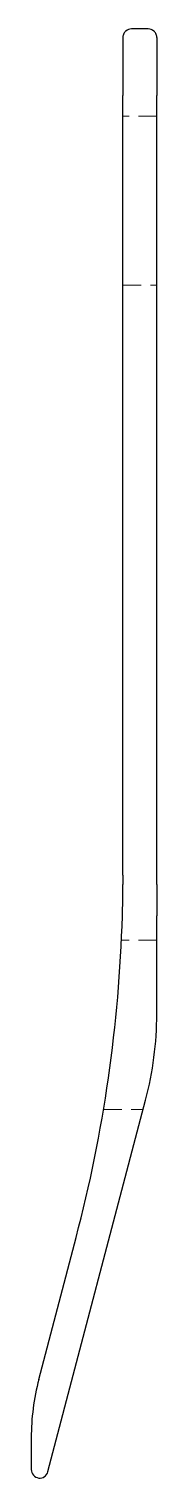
# Model space of a CAD drawing. Header units: millimetres. Extents: x 74 to 227, y 7 to 162.
# Drawn here: x 218.7 to 227.3, y 7 to 107 of the extents above.
import ezdxf

# ---------------------------------------------------------------- set-up
doc = ezdxf.new("R2010")
doc.units = ezdxf.units.MM
doc.linetypes.add('HIDDEN', pattern=[1.905, 1.27, -0.635])

msp = doc.modelspace()

# ---------------------------------------------------------------- linework, layer by layer
at = {"color": 7, "linetype": 'Continuous', "lineweight": 25}
for p, q in [((225, 106.42), (225, 102.41)), ((226.75, 107), (225.59, 107)), ((227.34, 106.42), (227.34, 102.41)), ((225, 50.13), (225, 102.41)), ((227.34, 50.13), (227.34, 102.41)), ((225, 48.6), (225, 50.13)), ((227.34, 47.96), (227.34, 50.13)), ((227.34, 47.96), (227.34, 45.79)), ((227.34, 39.03), (227.34, 45.79)), ((219.81, 7.44), (226.57, 33.08)), ((219.18, 13.81), (221.76, 23.6)), ((218.66, 9.77), (218.66, 7.58))]:
    msp.add_line(p, q, dxfattribs=at)
at = {"color": 7, "linetype": 'HIDDEN', "lineweight": 18}
for p, q in [((227.34, 100.99), (225, 100.99)), ((225, 89.31), (227.34, 89.31)), ((227.34, 44.12), (224.9, 44.12)), ((223.66, 32.44), (226.4, 32.44))]:
    msp.add_line(p, q, dxfattribs=at)
at = {"color": 7, "linetype": 'Continuous', "lineweight": 25}
for centre, radius, start, end in [((126.89, 48.6), 98.11, 345.2391, 358.3605), ((203.98, 39.03), 23.36, 345.2391, 0), ((234.51, 9.77), 15.85, 165.2391, 180), ((219.25, 7.58), 0.584, 180, 345.2391)]:
    msp.add_arc(centre, radius, start, end, dxfattribs=at)
for points, knots in [([(225.59, 107), (225.45, 107), (225.32, 106.95), (225.15, 106.81), (225.1, 106.75), (225.03, 106.61), (225, 106.52), (225, 106.42)], [0, 0, 0, 0, 0.5, 0.5, 0.75, 0.75, 1, 1, 1, 1]), ([(227.34, 106.42), (227.34, 106.52), (227.31, 106.61), (227.24, 106.75), (227.19, 106.81), (227.02, 106.95), (226.89, 107), (226.75, 107)], [0, 0, 0, 0, 0.25, 0.25, 0.5, 0.5, 1, 1, 1, 1]), ([(224.96, 45.79), (224.98, 46.3), (224.99, 46.76), (225, 47.5), (225, 47.78), (225, 47.96)], [0, 0, 0, 0, 0.5, 0.5, 1, 1, 1, 1])]:
    msp.add_open_spline(points, degree=3, knots=knots, dxfattribs=at)
msp.add_open_spline([(225, 48.6), (225, 48.32), (225, 48.11), (225, 47.96)], degree=3, dxfattribs=at)

doc.saveas('drawing.dxf')
